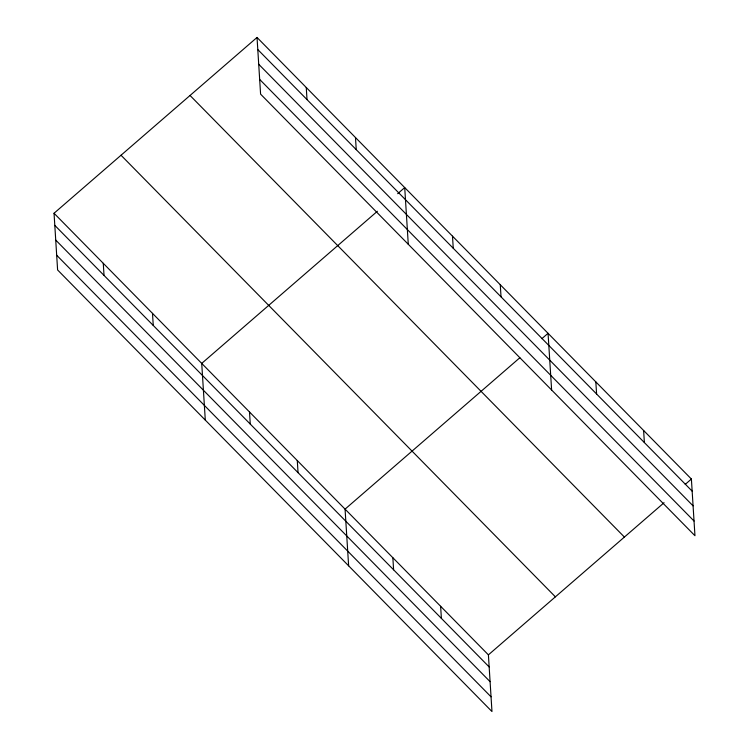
<?xml version="1.0" encoding="UTF-8"?>
<svg xmlns="http://www.w3.org/2000/svg" width="749" height="749" viewBox="0 0 749 749"><rect width="100%" height="100%" fill="white"/><g stroke="black" fill="none" stroke-linecap="round" stroke-linejoin="round"><path stroke-width="1.12" d="M54.04 213.259L488.404 654.86L491.971 711.55L57.607 269.958L54.04 213.259L257.029 37.45L691.393 479.042L694.96 535.741L260.596 94.14L257.029 37.45M377.384 211.255L201.724 363.405L205.292 420.095M397.663 193.701L404.713 187.596L408.28 244.286M519.843 357.75L345.064 509.133L348.631 565.823M541.883 338.66L548.053 333.314L551.62 390.014M488.404 654.86L664.073 502.71M685.223 484.388L691.393 479.042M257.787 49.556L692.151 491.147M258.714 64.264L693.078 505.865M259.669 79.422L694.033 521.023M190.04 95.469L624.404 537.061M121.029 155.249L555.393 596.841M54.799 225.365L489.172 666.956M55.726 240.083L490.089 681.674M56.681 255.24L491.044 696.832M643.616 430.469L644.374 442.575M595.829 381.896L596.597 393.993M500.276 284.742L501.034 296.847M452.49 236.169L453.257 248.265M440.627 606.287L441.386 618.384M392.851 557.705L393.609 569.811M355.485 137.544L356.243 149.65M306.257 87.502L307.015 99.598M297.287 460.56L298.046 472.656M249.501 411.978L250.269 424.084M152.496 313.354L153.255 325.459M103.268 263.311L104.027 275.407"/></g></svg>
